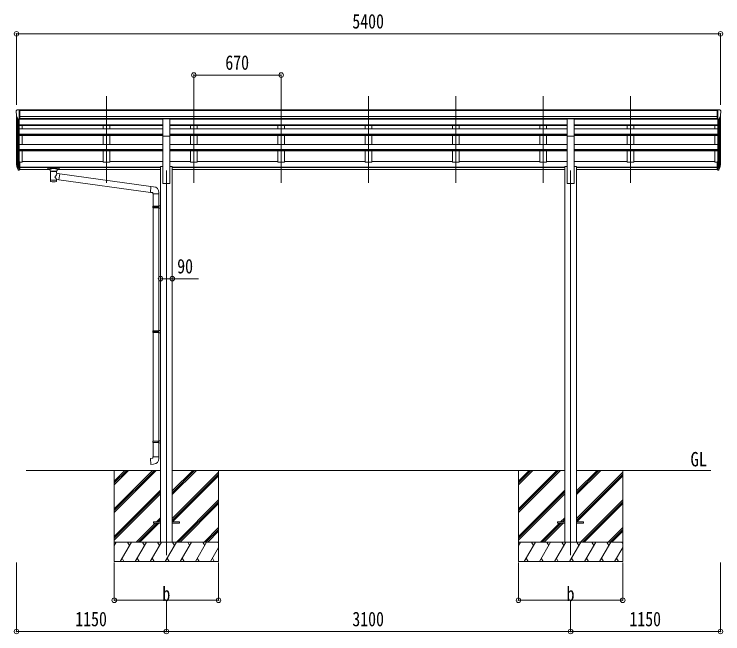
# Model space of a CAD drawing. Units: millimetres at full size. Extents: x -9783 to 33754, y -10064 to 6752.
# Drawn here: x 21645 to 27080, y -3952 to 801 of the extents above; entities that cross this region are included whole.
import ezdxf
from ezdxf.enums import TextEntityAlignment as Align

# ---------------------------------------------------------------- set-up
doc = ezdxf.new("R2010")
doc.units = ezdxf.units.MM
doc.header["$LTSCALE"] = 35
doc.header["$PDMODE"] = 32
doc.header["$PDSIZE"] = 35
for name, color, linetype, lineweight in [('0-0_0', 7, 'Continuous', 9), ('0-1_本体', 4, 'Continuous', 9), ('0-2_部品', 7, 'Continuous', 9), ('0-8_PARTS2', 2, 'Continuous', 9), ('0-A_寸法', 6, 'Continuous', 9)]:
    doc.layers.add(name, color=color, linetype=linetype, lineweight=lineweight)
doc.styles.add('ＭＳ ゴシック', font='')
doc.styles.get('ＭＳ ゴシック').set_extended_font_data('MS Gothic')

msp = doc.modelspace()

# ---------------------------------------------------------------- linework, layer by layer
at = {"layer": '0-0_0'}
for p, q in [((21736.07, -2698.21), (22766.87, -2698.21)), ((22412.07, -2698.21), (22412.07, -3398.21)), ((22412.07, -2992.38), (22706.25, -2698.21)), ((22412.07, -3006.52), (22720.39, -2698.21)), ((22412.07, -3020.67), (22734.54, -2698.21)), ((22412.07, -2808.54), (22522.4, -2698.21)), ((22412.07, -2794.39), (22508.26, -2698.21)), ((22412.07, -2780.25), (22494.12, -2698.21)), ((22857.27, -2883.84), (23042.9, -2698.21)), ((22857.27, -2869.69), (23028.76, -2698.21)), ((22857.27, -2855.55), (23014.62, -2698.21)), ((22857.27, -2698.21), (25866.87, -2698.21)), ((22857.27, -3067.68), (23212.07, -2712.89)), ((23212.07, -2698.21), (23212.07, -3398.21)), ((25512.07, -2698.21), (25512.07, -3398.21)), ((25512.07, -2992.38), (25806.25, -2698.21)), ((25512.07, -3006.52), (25820.39, -2698.21)), ((25512.07, -3020.67), (25834.54, -2698.21)), ((25512.07, -2808.54), (25622.4, -2698.21)), ((25512.07, -2794.39), (25608.26, -2698.21)), ((25512.07, -2780.25), (25594.12, -2698.21)), ((25957.27, -2698.21), (26988.07, -2698.21)), ((25957.27, -2883.84), (26142.9, -2698.21)), ((25957.27, -2869.69), (26128.76, -2698.21)), ((25957.27, -2855.55), (26114.62, -2698.21)), ((25957.27, -3067.68), (26312.07, -2712.89)), ((26312.07, -2698.21), (26312.07, -3398.21)), ((22857.27, -3081.82), (23212.07, -2727.03)), ((22859.53, -3093.71), (23212.07, -2741.17)), ((25957.27, -3081.82), (26312.07, -2727.03)), ((25959.53, -3093.71), (26312.07, -2741.17)), ((22412.07, -3204.51), (22766.87, -2849.72)), ((22412.07, -3218.66), (22766.87, -2863.86)), ((22412.07, -3232.8), (22766.87, -2878)), ((25512.07, -3204.51), (25866.87, -2849.72)), ((25512.07, -3218.66), (25866.87, -2863.86)), ((25512.07, -3232.8), (25866.87, -2878)), ((22888.88, -3248.21), (23212.07, -2925.02)), ((25988.88, -3248.21), (26312.07, -2925.02)), ((22903.02, -3248.21), (23212.07, -2939.16)), ((22917.17, -3248.21), (23212.07, -2953.3)), ((26003.02, -3248.21), (26312.07, -2939.16)), ((26017.17, -3248.21), (26312.07, -2953.3)), ((22735.01, -3093.71), (22766.87, -3061.85)), ((22749.16, -3093.71), (22766.87, -3075.99)), ((22763.3, -3093.71), (22766.87, -3090.13)), ((25835.01, -3093.71), (25866.87, -3061.85)), ((25849.16, -3093.71), (25866.87, -3075.99)), ((25863.3, -3093.71), (25866.87, -3090.13)), ((22580.51, -3248.21), (22726.01, -3102.71)), ((22594.66, -3248.21), (22740.16, -3102.71)), ((22608.8, -3248.21), (22754.3, -3102.71)), ((23101.01, -3248.21), (23212.07, -3137.15)), ((23115.16, -3248.21), (23212.07, -3151.29)), ((25680.51, -3248.21), (25826.01, -3102.71)), ((25694.66, -3248.21), (25840.16, -3102.71)), ((25708.8, -3248.21), (25854.3, -3102.71)), ((26201.01, -3248.21), (26312.07, -3137.15)), ((26215.16, -3248.21), (26312.07, -3151.29)), ((23129.3, -3248.21), (23212.07, -3165.43)), ((26229.3, -3248.21), (26312.07, -3165.43)), ((23212.07, -3248.21), (22412.07, -3248.21)), ((22412.07, -3275.71), (22427.95, -3248.21)), ((22456.82, -3398.21), (22543.42, -3248.21)), ((22528.42, -3274.19), (22513.42, -3248.2)), ((22572.29, -3398.2), (22658.89, -3248.21)), ((22643.89, -3274.19), (22628.89, -3248.21)), ((22687.76, -3398.21), (22774.36, -3248.21)), ((22759.36, -3274.19), (22744.36, -3248.21)), ((22803.23, -3398.21), (22889.83, -3248.21)), ((22874.83, -3274.19), (22859.83, -3248.2)), ((22918.7, -3398.21), (23005.3, -3248.21)), ((22990.3, -3274.19), (22975.3, -3248.21)), ((23034.17, -3398.21), (23120.77, -3248.21)), ((23090.77, -3248.21), (23105.77, -3274.19)), ((23206.24, -3248.21), (23212.07, -3258.31)), ((26312.07, -3248.21), (25512.07, -3248.21)), ((25512.07, -3275.71), (25527.95, -3248.21)), ((25556.82, -3398.21), (25643.42, -3248.21)), ((25628.42, -3274.19), (25613.42, -3248.2)), ((25672.29, -3398.2), (25758.89, -3248.21)), ((25743.89, -3274.19), (25728.89, -3248.21)), ((25787.76, -3398.21), (25874.36, -3248.21)), ((25859.36, -3274.19), (25844.36, -3248.21)), ((25903.23, -3398.21), (25989.83, -3248.21)), ((25974.83, -3274.19), (25959.83, -3248.2)), ((26018.7, -3398.21), (26105.3, -3248.21)), ((26090.3, -3274.19), (26075.3, -3248.21)), ((26134.17, -3398.21), (26220.77, -3248.21)), ((26190.77, -3248.21), (26205.77, -3274.19)), ((26306.24, -3248.21), (26312.07, -3258.31)), ((23149.64, -3398.21), (23212.07, -3290.07)), ((26249.64, -3398.21), (26312.07, -3290.07)), ((22412.07, -3398.21), (23212.07, -3398.21)), ((22471.82, -3372.23), (22486.82, -3398.21)), ((22587.29, -3372.23), (22602.29, -3398.2)), ((22702.76, -3372.22), (22717.76, -3398.21)), ((22818.23, -3372.23), (22833.23, -3398.21)), ((22933.7, -3372.23), (22948.7, -3398.21)), ((23049.17, -3372.23), (23064.17, -3398.21)), ((23164.64, -3372.23), (23179.64, -3398.21)), ((25512.07, -3398.21), (26312.07, -3398.21)), ((25571.82, -3372.23), (25586.82, -3398.21)), ((25687.29, -3372.23), (25702.29, -3398.2)), ((25802.76, -3372.22), (25817.76, -3398.21)), ((25918.23, -3372.23), (25933.23, -3398.21)), ((26033.7, -3372.23), (26048.7, -3398.21)), ((26149.17, -3372.23), (26164.17, -3398.21)), ((26264.64, -3372.23), (26279.64, -3398.21))]:
    msp.add_line(p, q, dxfattribs=at)
at = {"layer": '0-1_本体'}
for p, q in [((21688.57, 65.92), (27035.57, 65.92)), ((21688.57, 60.57), (27035.57, 60.57)), ((21662.07, -335.08), (21662.07, 29.16)), ((21666.36, 10.36), (21666.36, -359.35)), ((21688.57, 17.04), (27035.57, 17.03)), ((27057.79, 10.36), (27057.79, -359.35)), ((27062.07, -335.08), (27062.07, 29.16)), ((21676.07, -4.99), (21676.07, -377.35)), ((21682.07, -5.47), (22784.57, -5.47)), ((21682.07, -5.47), (21682.07, -332.91)), ((21682.07, -47.67), (22784.57, -47.67)), ((21682.07, -49.06), (22784.57, -49.06)), ((21682.07, -52.75), (22784.57, -52.75)), ((21688.57, -0.63), (27035.57, -0.63)), ((22784.57, -3.01), (21688.57, -3.01)), ((21707.07, -80), (21707.07, -52.75)), ((22327.07, -3.01), (22327.07, -5.47)), ((22327.07, -52.75), (22327.07, -80)), ((22377.07, -3.01), (22377.07, -5.47)), ((22377.07, -52.75), (22377.07, -80)), ((25884.57, -5.47), (22839.57, -5.47)), ((25884.57, -47.67), (22839.57, -47.67)), ((25884.57, -49.06), (22839.57, -49.06)), ((25884.57, -52.75), (22839.57, -52.75)), ((22997.07, -3.01), (22997.07, -5.47)), ((22997.07, -52.75), (22997.07, -80)), ((23047.07, -3.01), (23047.07, -5.47)), ((23047.07, -52.75), (23047.07, -80)), ((23667.07, -3.01), (23667.07, -5.47)), ((23667.07, -52.75), (23667.07, -80)), ((23717.07, -3.01), (23717.07, -5.47)), ((23717.07, -52.75), (23717.07, -80)), ((24337.07, -3.01), (24337.07, -5.47)), ((24337.07, -52.75), (24337.07, -80)), ((24387.07, -3.01), (24387.07, -5.47)), ((24387.07, -52.75), (24387.07, -80)), ((25007.07, -3.01), (25007.07, -5.47)), ((25007.07, -52.75), (25007.07, -80)), ((25057.07, -3.01), (25057.07, -5.47)), ((25057.07, -52.75), (25057.07, -80)), ((25677.07, -3.01), (25677.07, -5.47)), ((25677.07, -52.75), (25677.07, -80)), ((25727.07, -3.01), (25727.07, -5.47)), ((25727.07, -52.75), (25727.07, -80)), ((25939.57, -3.13), (27035.57, -3.13)), ((25939.57, -5.47), (27042.07, -5.47)), ((25939.57, -47.67), (27042.07, -47.67)), ((25939.57, -49.06), (27042.07, -49.06)), ((25939.57, -52.75), (27042.07, -52.75)), ((26347.07, -3.01), (26347.07, -5.47)), ((26347.07, -52.75), (26347.07, -80)), ((26397.07, -3.01), (26397.07, -5.47)), ((26397.07, -52.75), (26397.07, -80)), ((27017.07, -80), (27017.07, -52.75)), ((27042.07, -5.47), (27042.07, -332.91)), ((27048.07, -4.99), (27048.07, -377.35)), ((21682.07, -80), (22784.57, -80)), ((25884.57, -80), (22839.57, -80)), ((25939.57, -80), (27042.07, -80)), ((21682.07, -120.73), (22784.57, -120.73)), ((21682.07, -122.21), (22784.57, -122.21)), ((21682.07, -129.02), (22784.57, -129.02)), ((21707.07, -198.51), (21707.07, -129.02)), ((22327.07, -129.02), (22327.07, -198.51)), ((22377.07, -129.02), (22377.07, -198.51)), ((22784.57, -498.21), (22784.57, -134.26)), ((25884.57, -120.73), (22839.57, -120.73)), ((25884.57, -122.21), (22839.57, -122.21)), ((25884.57, -129.02), (22839.57, -129.02)), ((22839.57, -498.21), (22839.57, -134.26)), ((22997.07, -129.02), (22997.07, -198.51)), ((23047.07, -129.02), (23047.07, -198.51)), ((23667.07, -129.02), (23667.07, -198.51)), ((23717.07, -129.02), (23717.07, -198.51)), ((24337.07, -129.02), (24337.07, -198.51)), ((24387.07, -129.02), (24387.07, -198.51)), ((25007.07, -129.02), (25007.07, -198.51)), ((25057.07, -129.02), (25057.07, -198.51)), ((25677.07, -129.02), (25677.07, -198.51)), ((25727.07, -129.02), (25727.07, -198.51)), ((25884.57, -498.21), (25884.57, -134.26)), ((25939.57, -120.73), (27042.07, -120.73)), ((25939.57, -122.21), (27042.07, -122.21)), ((25939.57, -129.02), (27042.07, -129.02)), ((25939.57, -498.21), (25939.57, -134.26)), ((26347.07, -129.02), (26347.07, -198.51)), ((26397.07, -129.02), (26397.07, -198.51)), ((27017.07, -198.51), (27017.07, -129.02)), ((21682.07, -198.51), (22784.57, -198.51)), ((25884.57, -198.51), (22839.57, -198.51)), ((25939.57, -198.51), (27042.07, -198.51)), ((21682.07, -237.82), (22784.57, -237.82)), ((21682.07, -239.31), (22784.57, -239.31)), ((21682.07, -248.78), (22784.57, -248.78)), ((21707.07, -333.74), (21707.07, -248.78)), ((22327.07, -248.78), (22327.07, -333.74)), ((25884.57, -237.82), (22839.57, -237.82)), ((25884.57, -239.31), (22839.57, -239.31)), ((25884.57, -248.78), (22839.57, -248.78)), ((22997.07, -248.78), (22997.07, -333.74)), ((23667.07, -248.78), (23667.07, -333.74)), ((24337.07, -248.78), (24337.07, -333.74)), ((25007.07, -248.78), (25007.07, -333.74)), ((25677.07, -248.78), (25677.07, -333.74)), ((25939.57, -237.82), (27042.07, -237.82)), ((25939.57, -239.31), (27042.07, -239.31)), ((25939.57, -248.78), (27042.07, -248.78)), ((26347.07, -248.78), (26347.07, -333.74)), ((27017.07, -333.74), (27017.07, -248.78)), ((21688.57, -333.74), (21707.07, -333.74)), ((21688.57, -373.24), (22766.87, -373.24)), ((21688.57, -374.62), (22766.87, -374.62)), ((21707.07, -328.94), (22327.07, -328.94)), ((22377.07, -328.94), (22784.57, -328.94)), ((22766.87, -368.21), (22766.87, -3248.21)), ((22766.87, -368.21), (22784.57, -368.21)), ((22839.57, -328.94), (22997.07, -328.94)), ((22839.57, -368.21), (22857.27, -368.21)), ((22857.27, -368.21), (22857.27, -3248.21)), ((22857.27, -373.24), (25866.87, -373.24)), ((22857.27, -374.62), (25866.87, -374.62)), ((23047.07, -328.94), (23667.07, -328.94)), ((23717.07, -328.94), (24337.07, -328.94)), ((24387.07, -328.94), (25007.07, -328.94)), ((25057.07, -328.94), (25677.07, -328.94)), ((25727.07, -328.94), (25884.57, -328.94)), ((25866.87, -368.21), (25884.57, -368.21)), ((25866.87, -368.21), (25866.87, -3248.21)), ((25939.57, -328.94), (26347.07, -328.94)), ((25957.27, -373.24), (27035.57, -373.24)), ((25957.27, -374.62), (27035.57, -374.62)), ((26397.07, -328.94), (27017.07, -328.94)), ((27035.57, -333.74), (27017.07, -333.74)), ((21688.57, -391.8), (21920.07, -391.8)), ((21974.07, -391.8), (22766.87, -391.8)), ((22857.27, -391.8), (25866.87, -391.8)), ((25957.27, -391.8), (27035.57, -391.8)), ((22784.57, -498.21), (22839.57, -498.21)), ((25884.57, -498.21), (25939.57, -498.21))]:
    msp.add_line(p, q, dxfattribs=at)
for points in [[(22839.57, -3.01), (25702.07, -3.13), (25884.57, -3.13)], [(22377.07, -248.78), (22377.07, -333.74), (22327.07, -333.74)], [(23047.07, -248.78), (23047.07, -333.74), (22997.07, -333.74)], [(23717.07, -248.78), (23717.07, -333.74), (23667.07, -333.74)], [(24387.07, -248.78), (24387.07, -333.74), (24337.07, -333.74)], [(25057.07, -248.78), (25057.07, -333.74), (25007.07, -333.74)], [(25727.07, -248.78), (25727.07, -333.74), (25677.07, -333.74)], [(26397.07, -248.78), (26397.07, -333.74), (26347.07, -333.74)], [(25939.57, -368.21), (25957.27, -368.21), (25957.27, -3248.21)]]:
    msp.add_lwpolyline(points, dxfattribs=at)
at = {"layer": '0-2_部品'}
for p, q in [((21660.07, 58.15), (21660.07, 57.52)), ((21666.98, 66.95), (21662.91, 61.14)), ((21670.07, 67.52), (21667.74, 67.38)), ((21670.07, 67.52), (21688.57, 67.52)), ((21682.07, -5.47), (21682.07, 67.52)), ((21688.57, 67.52), (21698.57, 67.43)), ((21688.57, -4.47), (21688.57, 67.52)), ((21698.57, 65.92), (21698.57, 67.43)), ((27035.57, 67.52), (27025.57, 67.43)), ((27025.57, 65.92), (27025.57, 67.43)), ((27035.57, -4.47), (27035.57, 67.52)), ((27054.07, 67.52), (27035.57, 67.52)), ((27042.07, -5.47), (27042.07, 67.52)), ((27054.07, 67.52), (27056.4, 67.38)), ((27057.16, 66.95), (27061.23, 61.14)), ((27064.07, 58.15), (27064.07, 57.52)), ((21674.45, -3.65), (21665.17, 12.41)), ((27049.7, -3.65), (27058.97, 12.41)), ((21682.07, -5.47), (21676.86, -5.15)), ((21688.57, -4.47), (21682.07, -4.47)), ((22784.57, -2.35), (22839.57, -2.35)), ((22784.57, -134.42), (22784.57, -2.35)), ((22839.57, -134.42), (22839.57, -2.35)), ((25884.57, -2.35), (25939.57, -2.35)), ((25884.57, -134.42), (25884.57, -2.35)), ((25939.57, -134.42), (25939.57, -2.35)), ((27035.57, -4.47), (27042.07, -4.47)), ((27042.07, -5.47), (27047.28, -5.15)), ((22784.57, -134.42), (22839.57, -134.42)), ((25884.57, -134.42), (25939.57, -134.42)), ((21664.46, -358.95), (21674.63, -378.12)), ((21675.64, -376.87), (21665.88, -358.46)), ((21667.05, -375.81), (21674.63, -393.29)), ((21682.07, -377.62), (21676.94, -377.62)), ((21682.07, -379.62), (21677.23, -379.62)), ((21682.07, -332.91), (21682.07, -394.79)), ((21688.57, -332.91), (21682.07, -332.91)), ((21688.57, -371.22), (21682.07, -371.22)), ((21688.57, -376.62), (21682.07, -376.62)), ((21688.57, -332.91), (21688.57, -393.97)), ((21903.57, -379.69), (21903.57, -390.44)), ((21903.57, -379.88), (21903.57, -381.42)), ((21905.57, -379.02), (21988.57, -379.02)), ((21990.57, -379.69), (21990.57, -390.44)), ((27035.57, -332.91), (27035.57, -393.97)), ((27035.57, -332.91), (27042.07, -332.91)), ((27035.57, -371.22), (27042.07, -371.22)), ((27035.57, -376.62), (27042.07, -376.62)), ((27042.07, -332.91), (27042.07, -394.79)), ((27042.07, -377.62), (27047.21, -377.62)), ((27042.07, -379.62), (27046.92, -379.62)), ((27048.5, -376.87), (27058.26, -358.46)), ((27059.68, -358.95), (27049.51, -378.12)), ((27057.09, -375.81), (27049.51, -393.29)), ((21682.07, -394.79), (21677.23, -394.79)), ((21688.57, -393.97), (21682.07, -393.97)), ((21905.57, -381.2), (21988.57, -381.2)), ((21905.57, -391.11), (21920.07, -391.11)), ((21920.07, -397.92), (21920.07, -387.64)), ((21924.17, -402.42), (21924.15, -482.71)), ((21969.97, -419.99), (21969.97, -402.41)), ((21995.19, -423.9), (21969.97, -419.98)), ((21974.07, -397.92), (21974.07, -387.64)), ((21974.07, -391.11), (21988.57, -391.11)), ((21995.19, -423.9), (21988.17, -469.16)), ((21995.19, -423.9), (22693.16, -520.69)), ((27035.57, -393.97), (27042.07, -393.97)), ((27042.07, -394.79), (27046.92, -394.79)), ((21969.99, -482.71), (21969.97, -466.08)), ((21969.97, -466.33), (21988.17, -469.16)), ((22689.15, -566.52), (21988.17, -469.16)), ((22713.99, -522.52), (22693.16, -520.69)), ((22709.07, -578.26), (22755.07, -578.26)), ((22711.07, -578.26), (22711.07, -672.26)), ((22753.07, -578.26), (22753.07, -669.7)), ((22755.07, -578.26), (22755.07, -567.35)), ((22709.07, -674.26), (22710.07, -672.26)), ((22709.07, -674.26), (22753.07, -674.26)), ((22709.07, -674.26), (22709.07, -682.26)), ((22709.07, -682.26), (22753.07, -682.26)), ((22709.07, -682.26), (22710.07, -684.26)), ((22710.07, -672.26), (22753.07, -672.26)), ((22710.07, -684.26), (22753.07, -684.26)), ((22711.07, -684.26), (22711.07, -1628.45)), ((22748.59, -674.26), (22748.17, -672.26)), ((22751.07, -669.76), (22767.07, -669.29)), ((22751.07, -671.76), (22751.07, -669.76)), ((22751.07, -671.76), (22753.07, -671.76)), ((22751.07, -686.76), (22751.07, -684.76)), ((22751.07, -686.76), (22767.07, -687.23)), ((22753.07, -686.82), (22753.07, -1625.89)), ((22767.07, -669.29), (22767.07, -687.23)), ((22709.07, -1630.45), (22710.07, -1628.45)), ((22709.07, -1630.45), (22753.07, -1630.45)), ((22709.07, -1630.45), (22709.07, -1638.45)), ((22710.07, -1628.45), (22753.07, -1628.45)), ((22748.59, -1630.45), (22748.17, -1628.45)), ((22751.07, -1625.95), (22767.07, -1625.48)), ((22751.07, -1627.95), (22751.07, -1625.95)), ((22751.07, -1627.95), (22753.07, -1627.95)), ((22767.07, -1625.48), (22767.07, -1643.42)), ((22709.07, -1638.45), (22753.07, -1638.45)), ((22709.07, -1638.45), (22710.07, -1640.45)), ((22710.07, -1640.45), (22753.07, -1640.45)), ((22711.07, -1640.45), (22711.07, -2473.61)), ((22751.07, -1642.95), (22751.07, -1640.95)), ((22751.07, -1642.95), (22767.07, -1643.42)), ((22753.07, -1643.01), (22753.07, -2471.05)), ((22709.07, -2475.61), (22710.07, -2473.61)), ((22709.07, -2475.61), (22753.07, -2475.61)), ((22709.07, -2475.61), (22709.07, -2483.61)), ((22709.07, -2483.61), (22753.07, -2483.61)), ((22709.07, -2483.61), (22710.07, -2485.61)), ((22710.07, -2473.61), (22753.07, -2473.61)), ((22710.07, -2485.61), (22753.07, -2485.61)), ((22711.07, -2485.61), (22711.07, -2595.61)), ((22748.59, -2475.61), (22748.17, -2473.61)), ((22751.07, -2471.11), (22767.07, -2470.64)), ((22751.07, -2473.11), (22751.07, -2471.11)), ((22751.07, -2473.11), (22753.07, -2473.11)), ((22751.07, -2488.11), (22751.07, -2486.11)), ((22751.07, -2488.11), (22767.07, -2488.58)), ((22753.07, -2488.17), (22753.07, -2595.61)), ((22767.07, -2470.64), (22767.07, -2488.58)), ((22709.07, -2595.61), (22755.07, -2595.61)), ((22709.07, -2605.61), (22709.07, -2595.61)), ((22755.07, -2595.61), (22755.07, -2606.53))]:
    msp.add_line(p, q, dxfattribs=at)
at = {"layer": '0-2_部品', "color": 4}
for p, q in [((22712.27, -3093.71), (22712.27, -3102.71)), ((22767.07, -3093.71), (22712.27, -3093.71)), ((22911.87, -3093.71), (22857.07, -3093.71)), ((25812.07, -3093.71), (25812.07, -3102.71)), ((25866.87, -3093.71), (25812.07, -3093.71)), ((26011.67, -3093.71), (25956.87, -3093.71)), ((22767.07, -3102.71), (22712.27, -3102.71)), ((25866.87, -3102.71), (25812.07, -3102.71))]:
    msp.add_line(p, q, dxfattribs=at)
at = {"layer": '0-2_部品'}
for points in [[(21903.57, -379.69), (21903.61, -379.49), (21903.69, -379.35), (21903.79, -379.26), (21903.89, -379.2), (21904.01, -379.15), (21904.31, -379.09), (21904.8, -379.04), (21905.34, -379.02), (21905.57, -379.02)], [(21988.57, -379.02), (21988.92, -379.03), (21989.45, -379.05), (21989.9, -379.1), (21990.21, -379.18), (21990.38, -379.28), (21990.5, -379.42), (21990.56, -379.6), (21990.57, -379.69)], [(21903.57, -390.44), (21903.61, -390.64), (21903.69, -390.78), (21903.79, -390.87), (21903.89, -390.93), (21904.01, -390.98), (21904.31, -391.04), (21904.8, -391.09), (21905.34, -391.11), (21905.57, -391.11)], [(21920.11, -397.86), (21920.09, -398.22), (21920.33, -399.17), (21920.85, -400.06), (21921.66, -400.9), (21922.77, -401.69), (21924.17, -402.42)], [(21969.97, -402.41), (21970.2, -402.31), (21971.56, -401.58), (21972.67, -400.73), (21973.43, -399.86), (21973.89, -398.96), (21974.06, -398.08)], [(21988.57, -391.11), (21988.92, -391.1), (21989.45, -391.08), (21989.9, -391.03), (21990.21, -390.95), (21990.38, -390.85), (21990.5, -390.71), (21990.56, -390.53), (21990.57, -390.44)], [(22693.16, -520.69), (22689.15, -566.52), (22709.07, -568.26), (22709.07, -578.26)], [(22748.59, -674.26), (22748.59, -682.26), (22748.17, -684.26)], [(22751.07, -684.76), (22753.07, -684.76), (22753.07, -671.76)], [(22748.59, -1630.45), (22748.59, -1638.45), (22748.17, -1640.45)], [(22751.07, -1640.95), (22753.07, -1640.95), (22753.07, -1627.95)], [(22748.59, -2475.61), (22748.59, -2483.61), (22748.17, -2485.61)], [(22751.07, -2486.11), (22753.07, -2486.11), (22753.07, -2473.11)], [(22713.99, -2651.36), (22693.16, -2653.18), (22689.15, -2607.35), (22709.07, -2605.61)]]:
    msp.add_lwpolyline(points, dxfattribs=at)
at = {"layer": '0-2_部品', "color": 4}
for points in [[(22911.87, -3093.71), (22911.87, -3102.71), (22857.07, -3102.71)], [(26011.67, -3093.71), (26011.67, -3102.71), (25956.87, -3102.71)]]:
    msp.add_lwpolyline(points, dxfattribs=at)
at = {"layer": '0-2_部品'}
for centre, radius, start, end in [((21663.07, 58.15), 3, 93, 180), ((21862.07, 57.52), 202, 180, 192.90261), ((21667.8, 66.38), 1, 93.5, 145), ((27056.34, 66.38), 1, 35, 86.5), ((26862.07, 57.52), 202, 347.09739, 0), ((27061.07, 58.15), 3, 0, 87), ((21677.05, -2.15), 3, 210, 266.5), ((27047.1, -2.15), 3, 273.5, 330), ((21750.73, -336.78), 89.07, 174.49576, 194.41188), ((21750.02, -332.5), 88.05, 177.22392, 197.21071), ((21795.29, -339.73), 133.22, 183.27987, 195.71302), ((21677.23, -376.62), 3, 210, 270), ((21676.94, -376.12), 1.5, 210, 270), ((27046.92, -376.62), 3, 270, 330), ((27047.21, -376.12), 1.5, 270, 330), ((26928.85, -339.73), 133.22, 344.28698, 356.72013), ((26974.12, -332.5), 88.05, 342.78929, 2.77608), ((26973.41, -336.78), 89.07, 345.58812, 5.50424), ((21677.23, -391.79), 3, 210, 270), ((27046.92, -391.79), 3, 270, 330), ((22710.07, -567.35), 45, 0, 85), ((22710.07, -2606.53), 45, 275, 0)]:
    msp.add_arc(centre, radius, start, end, dxfattribs=at)
for centre, major_axis, ratio, start_param, end_param in [((21905.57, -381.42), (2, 0), 0.109601, 1.5707963, 3.1415927), ((21947.07, -387.64), (27, 0), 0.122176, 6.2831853, 9.424778), ((21947.08, -402.87), (-22.91, 0.42), 0.072511, 0.0008029, 1.5715993), ((21947.08, -404.49), (-22.91, 0.42), 0.072511, 0.0008029, 1.5715993), ((21947.06, -402.87), (22.92, 0.42), 0.07247, 4.71158, 6.2823764), ((21947.06, -404.49), (22.92, 0.42), 0.07247, 4.71158, 6.2823764), ((21947.07, -446.53), (-22.81, -26.62), 0.234429, 1.6855472, 3.1268519), ((21958.07, -397.92), (16, 0), 0.361356, 6.2636979, 6.2831853), ((21988.57, -381.42), (2, 0), 0.109601, 0, 1.5707963), ((21947.07, -482.71), (22.92, 0), 0.101955, 3.1415499, 6.2833984), ((21947.07, -470.27), (22.91, 0), 0.122865, 3.1415927, 6.2831853), ((21949.63, -443.89), (20.32, -22.25), 0.045535, 0.0389954, 1.3075346)]:
    msp.add_ellipse(centre, major_axis=major_axis, ratio=ratio, start_param=start_param, end_param=end_param, dxfattribs=at)
at = {"layer": '0-8_PARTS2'}
for p, q in [((22352.07, -492), (22352.07, 170.52)), ((23022.07, -492), (23022.07, 170.52)), ((23692.07, -492), (23692.07, 170.52)), ((24362.07, -492), (24362.07, 170.52)), ((25032.07, -492), (25032.07, 170.52)), ((25702.07, -492), (25702.07, 170.52)), ((26372.07, -492), (26372.07, 170.52)), ((22812.07, -398.21), (22812.07, -3348.21)), ((25912.07, -398.21), (25912.07, -3348.21))]:
    msp.add_line(p, q, dxfattribs=at)
at = {"layer": '0-A_寸法'}
for p, q in [((21662.07, 650.15), (21662.07, 104.53)), ((21662.07, 650.15), (27062.07, 650.15)), ((27062.07, 650.15), (27062.07, 104.53)), ((23022.07, 333.53), (23022.07, 104.53)), ((23022.07, 333.53), (23692.07, 333.53)), ((23692.07, 333.53), (23692.07, 104.53)), ((22767.07, -1228.39), (22857.07, -1228.39)), ((22857.07, -1228.39), (23057.07, -1228.39)), ((21662.07, -3934.57), (21662.07, -3405.62)), ((22412.07, -3694.59), (22412.07, -3405.62)), ((23212.07, -3694.59), (23212.07, -3405.62)), ((25512.07, -3694.59), (25512.07, -3405.62)), ((26312.07, -3694.59), (26312.07, -3405.62)), ((27062.07, -3934.57), (27062.07, -3405.62)), ((22412.07, -3694.59), (23212.07, -3694.59)), ((22812.07, -3934.57), (22812.07, -3694.59)), ((25512.07, -3694.59), (26312.07, -3694.59)), ((25912.07, -3934.57), (25912.07, -3694.59)), ((21662.07, -3934.57), (22812.07, -3934.57)), ((22812.07, -3934.57), (25912.07, -3934.57)), ((25912.07, -3934.57), (27062.07, -3934.57))]:
    msp.add_line(p, q, dxfattribs=at)
for p in [(21662.07, 650.15), (27062.07, 650.15), (23022.07, 333.53), (23692.07, 333.53), (22767.07, -1228.39), (22857.07, -1228.39), (22412.07, -3694.59), (23212.07, -3694.59), (25512.07, -3694.59), (26312.07, -3694.59), (21662.07, -3934.57), (22812.07, -3934.57), (25912.07, -3934.57), (27062.07, -3934.57)]:
    msp.add_point(p, dxfattribs=at)

# ---------------------------------------------------------------- texts
at = {"layer": '0-0_0', "style": 'ＭＳ ゴシック', "width": 0.85}
msp.add_text('GL', height=110, dxfattribs=at).set_placement((26831.36, -2700.64), align=Align.BOTTOM_LEFT)
at = {"layer": '0-A_寸法', "color": 7, "style": 'ＭＳ ゴシック', "width": 0.8}
for s, p in [('5400', (24238.07, 657.15)), ('670', (23264.07, 340.53)), ('90', (22895.07, -1221.39)), ('b', (22781.07, -3734.59)), ('b', (25881.07, -3734.59)), ('1150', (22113.07, -3927.57)), ('3100', (24238.07, -3927.57)), ('1150', (26363.07, -3927.57))]:
    msp.add_text(s, height=111.4, dxfattribs=at).set_placement(p, align=Align.BOTTOM_LEFT)

doc.saveas('drawing.dxf')
